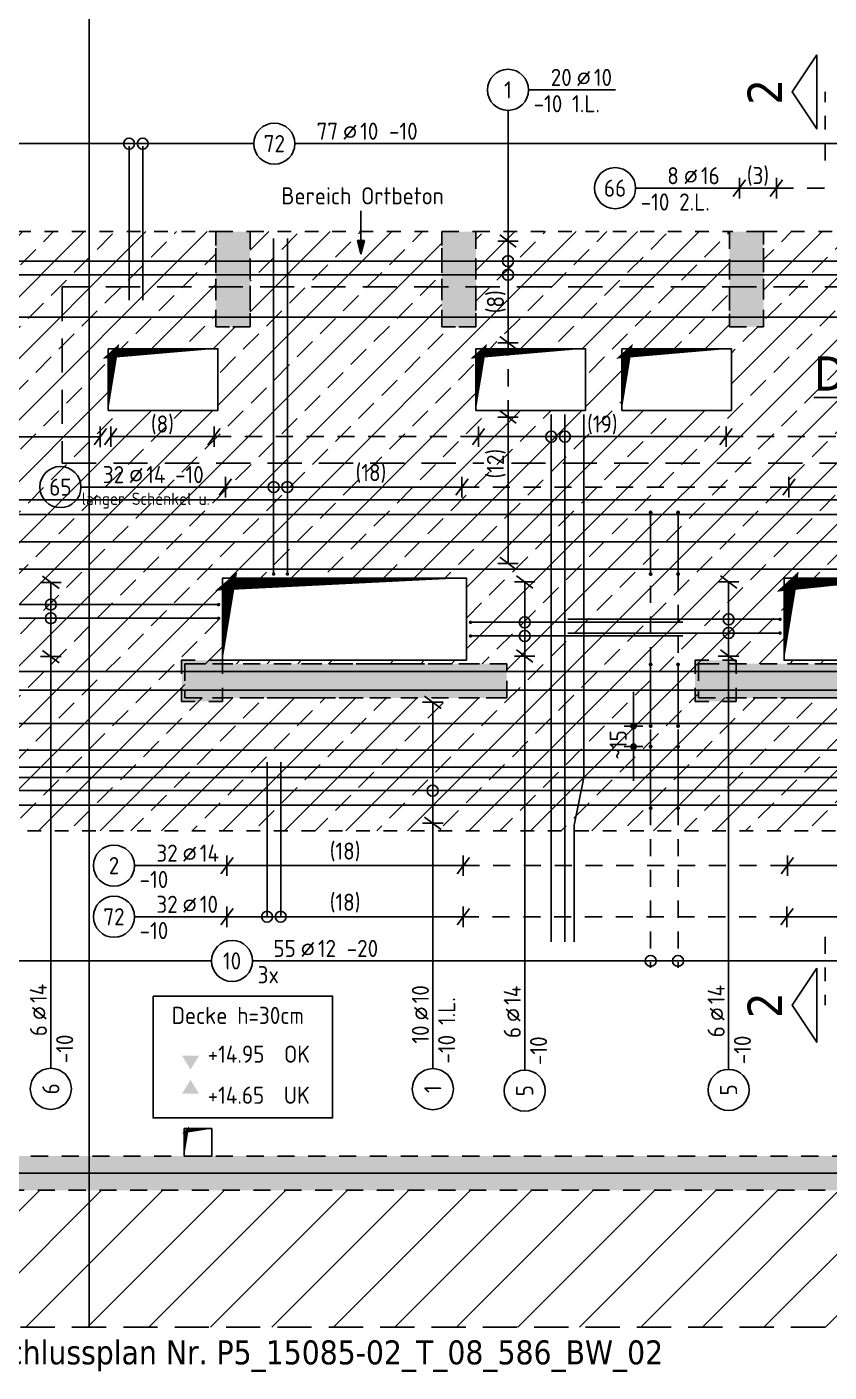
# Model space of a CAD drawing. Extents: x -177 to 93, y -12 to 49.
# Drawn here: x 21.6 to 27.46, y 22 to 31.82 of the extents above; entities that cross this region are included whole.
import ezdxf
from ezdxf.enums import TextEntityAlignment as Align

# ---------------------------------------------------------------- set-up
doc = ezdxf.new("R2010")
doc.units = 0
doc.header["$LTSCALE"] = 0.5
for name, pattern in [('AUSGEZOGEN', [1000.01, 1000, 0.01]), ('DASHED', [0.75, 0.5, -0.25]), ('DOT', [0.175, 0.05, -0.125]), ('PUNKT', [0.175, 0.05, -0.125]), ('STRICHLINIE', [0.75, 0.5, -0.25]), ('STRICHPUNKT2', [0.55, 0.25, -0.125, 0.05, -0.125]), ('VERDECKT', [0.375, 0.25, -0.125])]:
    doc.linetypes.add(name, pattern=pattern)
for name, color, linetype in [('ACHSEN', 7, 'Continuous'), ('BETON', 7, 'Continuous'), ('DETAIL', 7, 'Continuous'), ('DG', 7, 'Continuous'), ('grau_hell', 7, 'Continuous'), ('grau_mittel', 7, 'Continuous'), ('HILFE', 7, 'Continuous'), ('koten', 7, 'Continuous'), ('MASSE', 7, 'Continuous'), ('OBJEKT', 7, 'Continuous'), ('RND', 7, 'Continuous'), ('SCHATTEN', 7, 'Continuous'), ('SCHNITTE', 7, 'Continuous'), ('SCHRAFF', 7, 'Continuous'), ('TEXT', 7, 'Continuous'), ('VERDECKT', 7, 'Continuous')]:
    doc.layers.add(name, color=color, linetype=linetype)
doc.layers.add('NOPLOT', color=7, linetype='Continuous', plot=False)
doc.styles.add('helv', font='tahoma.ttf')
doc.styles.add('txt', font='isocp.shx')
doc.dimstyles.new('DOT_I', dxfattribs={"dimscale": 0.5, "dimtxt": 0.25, "dimasz": 0.25, "dimexe": 0.1, "dimexo": 0.3, "dimgap": 0.1, "dimtad": 1, "dimdec": 3, "dimzin": 3, "dimtxsty": 'txt', "dimblk": 'DOT', "dimblk1": 'DOT', "dimblk2": 'DOT', "dimsah": 1, "dimcen": 0.1, "dimse1": 1, "dimse2": 1, "dimazin": 0, "dimtfac": 1, "dimtdec": 4, "dimtix": 1, "dimtmove": 2, "dimatfit": 3, "dimfxl": 0, "dimtvp": 1, "dimtolj": 1, "dimtzin": 0, "dimarcsym": 0})

# ---------------------------------------------------------------- blocks, each defined once
blk = doc.blocks.new('okrd_o')
at = {"layer": 'koten', "color": 7, "linetype": 'Continuous'}
blk.add_solid([(-0.125, 0.202), (0.125, 0.202), (0, 0)], dxfattribs=at)
at = {"layer": 'koten', "style": 'txt'}
blk.add_attdef('OKRD', (0.25, 0.1), '', height=0.25, dxfattribs=at)
blk = doc.blocks.new('okrd_u')
at = {"layer": 'koten', "color": 7, "linetype": 'Continuous'}
blk.add_solid([(-0.125, -0.202), (0.125, -0.202), (0, 0)], dxfattribs=at)
at = {"layer": 'koten', "style": 'txt'}
blk.add_attdef('OKRD', (0.25, -0.35), '', height=0.25, dxfattribs=at)
blk = doc.blocks.new('lei_gre')
at = {"layer": 'RND', "color": 7, "linetype": 'Continuous'}
for p, q in [((-0.09, -0.12), (0.09, 0.12)), ((0, 0.15), (0, -0.15))]:
    blk.add_line(p, q, dxfattribs=at)
blk = doc.blocks.new('RND_LEI')
at = {"layer": 'RND', "color": 7, "linetype": 'Continuous'}
blk.add_line((1.022, 0.066), (1.19, 0.27), dxfattribs=at)
for centre, radius in [((0, 0), 0.3), ((1.106, 0.168), 0.075)]:
    blk.add_circle(centre, radius, dxfattribs=at)
at = {"layer": 'RND', "color": 7, "linetype": 'Continuous', "style": 'txt'}
blk.add_attdef('ANZ', text='', height=0.25, dxfattribs=at).set_placement((0.931, 0.057), align=Align.RIGHT)
for tag, p in [('DUM', (1.253, 0.057)), ('ABSTD', (1.674, 0.057)), ('POSTXT', (0.374, -0.327))]:
    blk.add_attdef(tag, p, '', height=0.25, dxfattribs=at)
blk.add_attdef('POSL', text='', height=0.25, dxfattribs=at).set_placement((0, 0), align=Align.MIDDLE)
blk = doc.blocks.new('DOT')
at = {"layer": 'MASSE', "color": 7, "linetype": 'Continuous'}
for p, q in [((0, 0), (-1, 0)), ((0, 0.54), (0, -0.54))]:
    blk.add_line(p, q, dxfattribs=at)
at = {"layer": 'MASSE', "color": 7, "linetype": 'Continuous', "const_width": 0.2}
blk.add_lwpolyline([(-0.1, 0, 1), (0.1, 0, 1)], format="xyb", close=True, dxfattribs=at)
blk = doc.blocks.new('*D58')
at = {"layer": 'Defpoints', "color": 0, "linetype": 'AUSGEZOGEN', "transparency": 16777216}
for p in [(26.0301, 26.7162), (26.0301, 26.7162), (26.0301, 26.5662)]:
    blk.add_point(p, dxfattribs=at)
at = {"layer": 'MASSE', "color": 0, "linetype": 'AUSGEZOGEN', "lineweight": -2, "transparency": 16777216}
for p, q in [((26.0301, 26.8412), (26.0301, 26.9662)), ((26.0301, 26.5662), (26.0301, 26.7162)), ((26.0301, 26.4412), (26.0301, 26.3162))]:
    blk.add_line(p, q, dxfattribs=at)
at = {"layer": 'MASSE', "color": 0, "linetype": 'AUSGEZOGEN', "lineweight": -2, "transparency": 16777216, "xscale": 0.125, "yscale": 0.125, "zscale": 0.125}
for p, rotation in [((26.0301, 26.7162), 270), ((26.0301, 26.5662), 90)]:
    blk.add_blockref('DOT', p, dxfattribs=dict(at, rotation=rotation))
at = {"layer": 'MASSE', "color": 0, "linetype": 'AUSGEZOGEN', "transparency": 16777216, "insert": (25.9176, 26.5788), "char_height": 0.125, "attachment_point": 5, "rotation": 90, "style": 'txt'}
blk.add_mtext('\\A1;~15', dxfattribs=at)
blk = doc.blocks.new('SCHN-1')
at = {"layer": 'SCHNITTE', "color": 5, "linetype": 'Continuous'}
blk.add_lwpolyline([(0.54, 0.125), (0, 0.485), (-0.54, 0.125)], close=True, dxfattribs=at)
at = {"layer": 'SCHNITTE', "color": 6, "linetype": 'Continuous', "style": 'helv'}
blk.add_attdef('SCHN-1', text='', height=0.5, dxfattribs=at).set_placement((0, 0.635), align=Align.CENTER)
blk = doc.blocks.new('Pfeillinie')
at = {"layer": 'TEXT', "linetype": 'Continuous'}
blk.add_hatch(color=7, dxfattribs=at).paths.add_polyline_path([(0, 0), (-0.8, 0.2), (-0.8, 0), (-0.8, -0.2)])
at = {"layer": 'TEXT', "color": 7, "linetype": 'Continuous'}
for p, q in [((-0.8, 0), (-0.8, 0.2)), ((-0.8, 0.2), (0, 0)), ((-0.8, 0), (-0.8, -0.2)), ((-0.8, -0.2), (0, 0))]:
    blk.add_line(p, q, dxfattribs=at)

msp = doc.modelspace()

# ---------------------------------------------------------------- hatches: boundary and pattern name
at = {"layer": 'DG', "linetype": 'AUSGEZOGEN'}
h = msp.add_hatch(dxfattribs=at)
h.set_pattern_fill('DOTS', scale=0.8, double=1)
h.set_pattern_definition([(0, (-74.13047, 77.732794), (0.025, 0.05), [0, -0.05])])
h.paths.add_polyline_path([(34.2295, 23.5763), (34.2295, 25.5513), (36.9295, 25.5513), (36.9295, 25.0863), (37.1795, 25.0863), (37.1795, 25.8013), (33.9795, 25.8013), (33.9795, 23.3263), (37.1795, 23.3263), (37.1795, 24.0363), (36.9295, 24.0363), (36.9295, 23.5763)], flags=17)
h.paths.add_polyline_path([(31.0795, 27.1963), (31.0795, 26.8963), (31.3795, 26.8963), (31.3795, 27.1963)], flags=17)
h.paths.add_polyline_path([(26.7795, 27.1963), (26.4795, 27.1963), (26.4795, 26.8963), (26.7795, 26.8963)], flags=17)
h.paths.add_polyline_path([(23.0295, 27.1963), (22.7295, 27.1963), (22.7295, 26.8963), (23.0295, 26.8963)], flags=17)
h.paths.add_polyline_path([(14.7895, 26.8963), (14.7895, 27.1963), (14.4895, 27.1963), (14.4895, 26.8963)], flags=17)
h.paths.add_polyline_path([(12.2045, 33.9013), (12.2045, 33.6513), (35.8545, 33.6513), (35.8545, 33.9013)])
h.paths.add_polyline_path([(39.4295, 22.3263), (39.6795, 22.3263), (39.6795, 33.9013), (39.4295, 33.9013)])
h.paths.add_polyline_path([(4.4795, 22.3263), (4.6895, 22.3263), (4.6895, 30.7513), (4.4795, 30.7513)])
at = {"layer": 'grau_hell', "linetype": 'AUSGEZOGEN'}
h = msp.add_hatch(dxfattribs=at)
h.set_pattern_fill('ANSI31', color=9, scale=0.1, style=0, double=1)
h.set_pattern_definition([(45, (-9e-14, 40.2461), (-0.2245064, 0.2245064), [])])
h.paths.add_polyline_path([(31.3545, 23.3263), (20.2295, 23.3263), (20.2295, 23.5763), (17.8645, 23.5763), (17.8645, 27.9513), (10.9295, 27.9513), (10.9295, 29.5763), (9.4645, 29.5763), (9.4645, 29.5763), (8.5795, 29.5763), (8.5795, 29.5763), (8.1795, 29.5763), (8.1795, 31.3613), (6.7295, 31.3613), (6.7295, 31.1563), (4.5295, 31.1563), (4.5295, 30.7513), (4.4795, 30.7513), (4.4795, 26.0213), (4.0245, 26.0213), (4.0245, 23.3713), (4.4795, 23.3713), (4.4795, 22.3263), (43.4545, 22.3263), (43.4545, 37.8263), (37.1794, 37.8263), (37.1795, 25.8013), (36.9295, 25.8012), (36.9294, 23.5763), (34.2295, 23.5763), (34.2295, 23.3263)])
at = {"layer": 'grau_mittel'}
h = msp.add_hatch(color=61, dxfattribs=at)
h.paths.add_polyline_path([(43.4545, 37.8263), (36.9295, 37.8263), (36.9295, 29.5763), (37.9945, 29.5763), (37.9945, 29.8263), (37.1795, 29.8263), (37.1795, 37.5263), (39.4295, 37.5263), (39.4295, 29.8263), (39.2795, 29.8263), (39.2795, 29.5763), (39.6795, 29.5763), (39.6795, 37.5263), (43.1545, 37.5263), (43.1545, 32.5113), (43.4545, 32.5113)])
h.paths.add_polyline_path([(43.4545, 32.5113), (43.1545, 32.5113), (43.1545, 30.6413), (43.4545, 30.6413)], flags=17)
h.paths.add_polyline_path([(43.4545, 30.6413), (43.1545, 30.6413), (43.1545, 29.5763), (43.4545, 29.5763)])
h.paths.add_polyline_path([(43.1545, 29.5763), (43.1545, 29.8263), (39.6795, 29.8263), (39.6795, 29.5763)])
h.paths.add_polyline_path([(39.2795, 29.5763), (39.2795, 29.8263), (38.3945, 29.8263), (38.3945, 29.5763)], flags=17)
h.paths.add_polyline_path([(38.3945, 29.8263), (38.1945, 29.8263), (38.1945, 29.5763), (38.3945, 29.5763)], flags=17)
h.paths.add_polyline_path([(43.4545, 29.5763), (43.1545, 29.5763), (43.1545, 23.6013), (43.4545, 23.6013)])
h.paths.add_polyline_path([(43.1545, 23.3013), (43.4545, 23.3013), (43.4545, 23.6013), (43.1545, 23.6013)])
h.paths.add_polyline_path([(4.7545, 25.7212), (4.6895, 25.7212), (4.4045, 25.7212), (4.4045, 23.6712), (4.6895, 23.6712), (4.7545, 23.6712)])
h.paths.add_polyline_path([(4.6895, 37.5263), (8.1795, 37.5263), (8.1795, 29.5763), (8.5795, 29.5763), (8.5795, 29.8263), (8.4295, 29.8263), (8.4295, 37.5263), (10.6795, 37.5263), (10.6795, 29.8263), (9.9145, 29.8263), (9.9145, 29.5763), (10.9295, 29.5763), (10.9295, 37.8263), (4.5295, 37.8263), (4.5295, 30.7513), (4.4795, 30.7513), (4.4795, 26.0212), (4.0245, 26.0212), (4.0245, 25.7212), (4.6895, 25.7212)])
h.paths.add_polyline_path([(4.7545, 29.8263), (4.7545, 29.5763), (8.1795, 29.5763), (8.1795, 29.8263)], flags=17)
h.paths.add_polyline_path([(8.5795, 29.8263), (8.5795, 29.5763), (9.4645, 29.5763), (9.4645, 29.8263)], flags=17)
h.paths.add_polyline_path([(9.4645, 29.8263), (9.4645, 29.5763), (9.7145, 29.5763), (9.7145, 29.8263)], flags=17)
h.paths.add_polyline_path([(10.9295, 29.5763), (10.6795, 29.5763), (10.6795, 27.9513), (10.9295, 27.9513)], flags=17)
h.paths.add_polyline_path([(8.1795, 27.9513), (8.1795, 23.3263), (8.5795, 23.3263), (8.5795, 23.5763), (8.4295, 23.5763), (8.4295, 27.7013), (14.5145, 27.7013), (14.5145, 27.3463), (14.7645, 27.3463), (14.7645, 27.7013), (15.8245, 27.7013), (15.8245, 27.9513)])
h.paths.add_polyline_path([(9.5895, 23.3263), (9.5895, 23.5763), (8.5795, 23.5763), (8.5795, 23.3263)], flags=17)
h.paths.add_polyline_path([(9.5895, 23.3263), (9.7895, 23.3263), (9.7895, 23.5763), (9.5895, 23.5763)])
h.paths.add_polyline_path([(9.9895, 23.5763), (9.9895, 23.3263), (12.9045, 23.3263), (12.9045, 23.5763)], flags=16)
h.paths.add_polyline_path([(13.1045, 23.5763), (13.1045, 23.3263), (13.3545, 23.3263), (13.3545, 23.5763)], flags=16)
h.paths.add_polyline_path([(13.3545, 23.5763), (13.3545, 23.3263), (14.3645, 23.3263), (14.3645, 23.5763)], flags=16)
h.paths.add_polyline_path([(14.5145, 23.5763), (14.3645, 23.5763), (14.3645, 23.3263), (14.9145, 23.3263), (14.9145, 23.5763), (14.7645, 23.5763), (14.7645, 26.2613), (16.1245, 26.2613), (16.1245, 26.5113), (14.7645, 26.5113), (14.7645, 27.1963), (14.5145, 27.1963)])
h.paths.add_polyline_path([(14.9145, 23.5763), (14.9145, 23.3263), (15.9245, 23.3263), (15.9245, 23.5763)], flags=16)
h.paths.add_polyline_path([(15.9245, 23.3263), (16.1745, 23.3263), (16.1745, 23.5763), (15.9245, 23.5763)])
h.paths.add_polyline_path([(16.5795, 27.7013), (16.5795, 27.9513), (16.2245, 27.9513), (16.2245, 27.7013)])
h.paths.add_polyline_path([(17.4645, 27.7013), (17.4645, 27.9513), (16.5795, 27.9513), (16.5795, 27.7013)])
h.paths.add_polyline_path([(18.7795, 27.7013), (18.7795, 23.5763), (16.3745, 23.5763), (16.3745, 23.3263), (20.5295, 23.3263), (20.5295, 23.5763), (19.0295, 23.5763), (19.0295, 27.7013), (19.9795, 27.7013), (19.9795, 26.9213), (21.3545, 26.9213), (21.3545, 27.1713), (20.2295, 27.1713), (20.2295, 27.9513), (17.4645, 27.9513), (17.4645, 27.7013)])
h.paths.add_polyline_path([(16.3245, 26.5113), (16.3245, 26.2613), (17.8645, 26.2613), (17.8645, 26.5113)])
h.paths.add_polyline_path([(20.7295, 23.5763), (20.7295, 23.3263), (29.9045, 23.3263), (29.9045, 23.5763)])
h.paths.add_polyline_path([(25.1045, 26.9213), (25.1045, 27.1713), (22.7545, 27.1713), (22.7545, 26.9213)])
h.paths.add_polyline_path([(28.6545, 26.9213), (28.6545, 27.1713), (26.5045, 27.1713), (26.5045, 26.9213)])
h.paths.add_polyline_path([(30.0545, 27.1713), (30.0545, 26.9213), (31.3545, 26.9213), (31.3545, 27.7013), (32.7345, 27.7013), (32.7345, 27.9513), (31.1045, 27.9513), (31.1045, 27.1713)])
h.paths.add_polyline_path([(31.3545, 25.3513), (31.1045, 25.3513), (31.1045, 23.5763), (30.1045, 23.5763), (30.1045, 23.3263), (31.5045, 23.3263), (31.5045, 23.5763), (31.3545, 23.5763)])
h.paths.add_polyline_path([(32.3895, 23.3263), (32.3895, 23.5763), (31.5045, 23.5763), (31.5045, 23.3263)])
h.paths.add_polyline_path([(32.3895, 23.5763), (32.3895, 23.3263), (33.0945, 23.3263), (33.0945, 23.5763)], flags=17)
h.paths.add_polyline_path([(33.6945, 23.5763), (33.6945, 23.3263), (37.1795, 23.3263), (37.1795, 24.0363), (36.9295, 24.0363), (36.9295, 23.5763), (34.2295, 23.5763), (34.2295, 25.5513), (36.9295, 25.5513), (36.9295, 25.0863), (37.1795, 25.0863), (37.1795, 25.3363), (37.0995, 25.3363), (37.0995, 25.4863), (37.1795, 25.4863), (37.1795, 25.951), (36.9295, 25.951), (36.9295, 25.8013), (32.3895, 25.8013), (32.3895, 25.5513), (33.9795, 25.5513), (33.9795, 23.5763)])
h.paths.add_polyline_path([(36.9295, 25.0863), (36.9295, 24.0363), (37.1795, 24.0363), (37.1795, 25.0863)], flags=17)
h.paths.add_polyline_path([(36.9295, 25.951), (37.1795, 25.951), (37.1795, 26.836), (36.9295, 26.836)])
h.paths.add_polyline_path([(37.1795, 27.1013), (36.9295, 27.1013), (36.9295, 26.836), (37.1795, 26.836)])
h.paths.add_polyline_path([(36.6295, 27.9513), (36.6295, 27.7013), (37.1795, 27.7013), (37.1795, 27.9513)])
h.paths.add_polyline_path([(36.0294, 27.7013), (36.0294, 27.9513), (33.3345, 27.9513), (33.3345, 27.7013)])
h.paths.add_polyline_path([(32.3895, 25.5513), (32.3895, 25.8013), (31.5045, 25.8013), (31.5045, 25.5513)])
h.paths.add_polyline_path([(31.5045, 25.5513), (31.5045, 25.8013), (31.3545, 25.8013), (31.3545, 26.7213), (31.1045, 26.7213), (31.1045, 25.5513)])
h.paths.add_polyline_path([(37.1795, 29.5763), (36.9295, 29.5763), (36.9295, 28.5013), (37.1795, 28.5013)])
h.paths.add_polyline_path([(34.2295, 29.6313), (34.4795, 29.6313), (34.4795, 30.3263), (34.2295, 30.3263)])
h.paths.add_polyline_path([(32.3795, 30.3263), (32.1295, 30.3263), (32.1295, 29.6313), (32.3795, 29.6313)])
h.paths.add_polyline_path([(30.4795, 30.2263), (30.4795, 29.6313), (30.7295, 29.6313), (30.7295, 30.4763), (29.7045, 30.4763), (29.7045, 32.1213), (29.4045, 32.1213), (29.4045, 30.4763), (28.3795, 30.4763), (28.3795, 29.6313), (28.6295, 29.6313), (28.6295, 30.2263)])
h.paths.add_polyline_path([(29.4045, 32.3213), (29.7045, 32.3213), (29.7045, 35.4713), (29.4045, 35.4713)])
h.paths.add_polyline_path([(29.7045, 36.3663), (29.4045, 36.3663), (29.4045, 35.6713), (29.7045, 35.6713)])
h.paths.add_polyline_path([(29.7045, 36.3663), (29.7045, 36.3763), (29.4045, 36.3763), (29.4045, 36.3663)])
h.paths.add_polyline_path([(29.7045, 37.1763), (29.7045, 37.3763), (29.4045, 37.3763), (29.4045, 37.1763)])
h.paths.add_polyline_path([(29.4045, 37.3763), (29.7045, 37.3763), (29.7045, 37.8263), (29.4045, 37.8263)])
h.paths.add_polyline_path([(29.7045, 37.8263), (29.7045, 37.5263), (36.9295, 37.5263), (36.9295, 37.8263)])
h.paths.add_polyline_path([(22.2045, 37.8263), (22.2045, 37.5263), (29.4045, 37.5263), (29.4045, 37.8263)])
h.paths.add_polyline_path([(21.9045, 37.8263), (21.9045, 37.5263), (22.2045, 37.5263), (22.2045, 37.8263)])
h.paths.add_polyline_path([(14.7045, 37.8263), (14.7045, 37.5263), (21.9045, 37.5263), (21.9045, 37.8263)])
h.paths.add_polyline_path([(14.7045, 37.8263), (14.4045, 37.8263), (14.4045, 37.5263), (14.7045, 37.5263)])
h.paths.add_polyline_path([(10.9295, 37.8263), (10.9295, 37.5263), (14.4045, 37.5263), (14.4045, 37.8263)])
h.paths.add_polyline_path([(13.6295, 30.3263), (13.3795, 30.3263), (13.3795, 29.6313), (13.6295, 29.6313)])
h.paths.add_polyline_path([(15.7295, 30.3263), (15.4795, 30.3263), (15.4795, 29.6313), (15.7295, 29.6313)])
h.paths.add_polyline_path([(17.3795, 30.3263), (17.1295, 30.3263), (17.1295, 29.6313), (17.3795, 29.6313)])
h.paths.add_polyline_path([(19.4795, 30.3263), (19.2295, 30.3263), (19.2295, 29.6313), (19.4795, 29.6313)])
h.paths.add_polyline_path([(20.8795, 29.6313), (21.1295, 29.6313), (21.1295, 30.3263), (20.8795, 30.3263)])
h.paths.add_polyline_path([(22.9795, 29.6313), (23.2295, 29.6313), (23.2295, 30.3263), (22.9795, 30.3263)])
h.paths.add_polyline_path([(24.8795, 30.3263), (24.6295, 30.3263), (24.6295, 29.6313), (24.8795, 29.6313)])
h.paths.add_polyline_path([(26.7295, 29.6313), (26.9795, 29.6313), (26.9795, 30.3263), (26.7295, 30.3263)])
h.paths.add_polyline_path([(43.1545, 22.3263), (43.4545, 22.3263), (43.4545, 23.3013), (43.1545, 23.3013)])
h.paths.add_polyline_path([(4.4795, 22.3263), (4.6895, 22.3263), (4.6895, 23.6712), (4.0245, 23.6712), (4.0245, 23.3712), (4.4795, 23.3712)])
at = {"layer": 'SCHRAFF', "linetype": 'DOT', "transparency": 33554687}
h = msp.add_hatch(dxfattribs=at)
h.set_pattern_fill('ANSI33', color=21, scale=0.05, double=1)
h.set_pattern_definition([(45, (0, -37.49195), (-0.2245064, 0.2245064), []), (45, (0.2245, -37.49195), (-0.2245064, 0.2245064), [0.15875, -0.079375])])
h.paths.add_polyline_path([(25.1045, 27.1713), (25.1045, 26.9213), (22.7545, 26.9213), (22.7545, 27.1713)], flags=16)
h.paths.add_polyline_path([(26.5045, 27.1713), (28.6545, 27.1713), (28.6545, 26.9213), (26.5045, 26.9213)], flags=16)
h.paths.add_polyline_path([(22.1945, 29.0213), (22.1945, 29.4713), (22.9945, 29.4713), (22.9945, 29.0213)])
h.paths.add_polyline_path([(25.9445, 29.0213), (25.9445, 29.4713), (26.7445, 29.4713), (26.7445, 29.0213)])
h.paths.add_polyline_path([(29.6895, 29.0213), (29.6895, 29.4713), (30.4895, 29.4713), (30.4895, 29.0213)])
h.paths.add_polyline_path([(32.3795, 29.4713), (33.1795, 29.4713), (33.1795, 29.0213), (32.3795, 29.0213)])
h.paths.add_polyline_path([(33.4445, 29.0213), (33.4445, 29.4713), (34.2445, 29.4713), (34.2445, 29.0213)])
h.paths.add_polyline_path([(23.0295, 27.1963), (23.0295, 27.7963), (24.8095, 27.7963), (24.8095, 27.1963)])
h.paths.add_polyline_path([(24.8795, 29.0213), (24.8795, 29.4713), (25.6795, 29.4713), (25.6795, 29.0213)])
h.paths.add_polyline_path([(27.1295, 27.1963), (27.1295, 27.7963), (28.0295, 27.7963), (28.0295, 27.1963)])
h.paths.add_polyline_path([(28.6295, 29.0213), (28.6295, 29.4713), (29.4295, 29.4713), (29.4295, 29.0213)])
h.paths.add_polyline_path([(30.5795, 27.1963), (30.5795, 27.6963), (31.0795, 27.6963), (31.0795, 27.1963)])
h.paths.add_polyline_path([(36.1295, 29.4713), (36.9295, 29.4713), (36.9295, 30.3263), (34.4795, 30.3263), (34.4795, 29.6313), (34.2295, 29.6313), (34.2295, 30.3263), (32.3795, 30.3263), (32.3795, 29.6313), (32.1295, 29.6313), (32.1295, 30.3263), (30.7295, 30.3263), (30.7295, 29.6313), (30.4795, 29.6313), (30.4795, 30.2263), (28.6295, 30.2263), (28.6295, 29.6313), (28.3795, 29.6313), (28.3795, 30.3263), (26.9795, 30.3263), (26.9795, 29.6313), (26.7295, 29.6313), (26.7295, 30.3263), (24.8795, 30.3263), (24.8795, 29.6313), (24.6295, 29.6313), (24.6295, 30.3263), (23.2295, 30.3263), (23.2295, 29.6313), (22.9795, 29.6313), (22.9795, 30.3263), (21.1295, 30.3263), (21.1295, 29.6313), (20.8795, 29.6313), (20.8795, 27.7963), (20.2295, 27.7963), (20.2295, 27.1713), (21.3545, 27.1713), (21.3545, 26.9213), (20.2295, 26.9213), (20.2295, 25.9513), (31.1045, 25.9513), (31.1045, 26.9213), (30.0545, 26.9213), (30.0545, 27.1713), (31.1045, 27.1713), (31.1045, 27.9513), (36.9295, 27.9513), (36.9295, 29.0213), (36.1295, 29.0213)])

# ---------------------------------------------------------------- linework, layer by layer
at = {"layer": 'ACHSEN', "color": 140, "linetype": 'AUSGEZOGEN'}
for p, q in [((22.0545, 39.8263), (22.0545, 22.3263)), ((43.4545, 29.7013), (2.2545, 29.7013)), ((43.4545, 23.4513), (2.2545, 23.4513))]:
    msp.add_line(p, q, dxfattribs=at)
at = {"layer": 'BETON', "color": 6, "linetype": 'AUSGEZOGEN'}
for points in [[(22.1945, 29.4713), (22.9945, 29.4713), (22.9945, 29.0213), (22.1945, 29.0213)], [(24.8795, 29.0213), (25.6795, 29.0213), (25.6795, 29.4713), (24.8795, 29.4713)], [(25.9445, 29.4713), (26.7445, 29.4713), (26.7445, 29.0213), (25.9445, 29.0213)], [(24.8095, 27.1963), (23.0295, 27.1963), (23.0295, 27.7963), (24.8095, 27.7963)], [(28.0295, 27.1963), (27.1295, 27.1963), (27.1295, 27.7963), (28.0295, 27.7963)], [(22.7495, 23.7763), (22.9495, 23.7763), (22.9495, 23.5763), (22.7495, 23.5763)]]:
    msp.add_lwpolyline(points, close=True, dxfattribs=at)
at = {"layer": 'DETAIL', "color": 102, "linetype": 'STRICHLINIE'}
msp.add_lwpolyline([(25.1381, 28.6351), (37.4276, 28.6351), (37.4276, 29.9222), (21.8569, 29.9222), (21.8569, 28.6351), (24.9374, 28.6351)], dxfattribs=at)
at = {"layer": 'DG', "color": 7, "linetype": 'PUNKT', "lineweight": -2}
for points in [[(22.7295, 27.1963), (23.0295, 27.1963), (23.0295, 26.8963), (22.7295, 26.8963)], [(26.4795, 27.1963), (26.7795, 27.1963), (26.7795, 26.8963), (26.4795, 26.8963)]]:
    msp.add_lwpolyline(points, close=True, dxfattribs=at)
at = {"layer": 'HILFE', "color": 102, "linetype": 'DASHED'}
msp.add_line((43.5545, 22.3263), (2.7545, 22.3263), dxfattribs=at)
at = {"layer": 'HILFE', "color": 21, "linetype": 'DOT'}
for points in [[(21.3545, 27.1713), (20.2295, 27.1713), (20.2295, 27.7963), (20.8795, 27.7963), (20.8795, 29.6313), (21.1295, 29.6313), (21.1295, 30.3263), (22.9795, 30.3263), (22.9795, 29.6313), (23.2295, 29.6313), (23.2295, 30.3263), (24.6295, 30.3263), (24.6295, 29.6313), (24.8795, 29.6313), (24.8795, 30.3263), (26.7295, 30.3263), (26.7295, 29.6313), (26.9795, 29.6313), (26.9795, 30.3263), (28.3795, 30.3263)], [(31.1045, 25.9513), (20.2295, 25.9513), (20.2295, 26.9213), (21.3545, 26.9213), (21.3545, 27.1713)]]:
    msp.add_lwpolyline(points, dxfattribs=at)
at = {"layer": 'HILFE', "color": 171, "linetype": 'DOT'}
for points in [[(22.7545, 27.1713), (22.7545, 26.9213), (25.1045, 26.9213), (25.1045, 27.1713)], [(25.1045, 27.1713), (22.7545, 27.1713)], [(26.5045, 27.1713), (26.5045, 26.9213), (28.6545, 26.9213), (28.6545, 27.1713)], [(28.6545, 27.1713), (26.5045, 27.1713)]]:
    msp.add_lwpolyline(points, dxfattribs=at)
at = {"layer": 'NOPLOT', "color": 191, "linetype": 'Continuous'}
for points in [[(25.6666, 28.9913), (25.6666, 26.3413), (25.5966, 25.9913), (25.5966, 25.1413)], [(32.2295, 28.3676), (21.3295, 28.3676), (20.9295, 28.4476), (19.2295, 28.4476)], [(20.2295, 26.4152), (30.9795, 26.4152), (31.3295, 26.4852), (32.2295, 26.4852)]]:
    msp.add_lwpolyline(points, dxfattribs=at)
at = {"layer": 'OBJEKT', "color": 1, "linetype": 'AUSGEZOGEN'}
msp.add_lwpolyline([(22.521, 24.7441), (23.8328, 24.7441), (23.8328, 23.855), (22.521, 23.855)], close=True, dxfattribs=at)
at = {"layer": 'RND', "color": 7, "linetype": 'AUSGEZOGEN'}
for p, q in [((25.2633, 31.3615), (25.897, 31.3615)), ((25.1133, 30.2568), (25.1133, 31.2115)), ((20.9257, 30.969), (23.257, 30.969)), ((23.557, 30.969), (28.5724, 30.969)), ((26.0451, 30.6437), (26.6615, 30.6437)), ((26.6615, 30.6437), (26.8032, 30.6437)), ((26.8032, 30.6437), (27.0733, 30.6437)), ((25.1133, 29.5145), (25.1133, 30.2568)), ((25.1133, 27.9032), (25.1133, 28.9717)), ((22.1359, 28.8286), (20.941, 28.8286)), ((22.2122, 28.8293), (22.9673, 28.8293)), ((24.8978, 28.8293), (26.7061, 28.8293)), ((23.0499, 28.461), (21.995, 28.461)), ((21.995, 28.461), (22.8989, 28.461)), ((23.0499, 28.461), (24.777, 28.461)), ((27.165, 28.461), (27.9885, 28.461)), ((21.775, 27.7645), (21.775, 27.2232)), ((25.2353, 27.7684), (25.2353, 27.2268)), ((26.7241, 27.7684), (26.7241, 27.2268)), ((21.775, 27.2232), (21.775, 24.2171)), ((25.2353, 27.2268), (25.2353, 24.2037)), ((26.7241, 27.2268), (26.7241, 24.2092)), ((24.5644, 26.8894), (24.5644, 26.0063)), ((21.775, 24.2171), (21.775, 26.4486)), ((25.2353, 24.2037), (25.2353, 26.4426)), ((26.7241, 24.2092), (26.7241, 26.4426)), ((24.5644, 26.0063), (24.5644, 25.1799)), ((23.061, 25.6971), (22.386, 25.6971)), ((22.386, 25.6971), (23.2756, 25.6971)), ((24.7864, 25.6971), (23.061, 25.6971)), ((28.0084, 25.6971), (27.154, 25.6971)), ((23.0605, 25.3235), (22.386, 25.3235)), ((22.386, 25.3235), (22.9886, 25.3235)), ((24.7868, 25.3235), (23.0605, 25.3235)), ((28.0064, 25.3235), (27.1504, 25.3235)), ((24.5644, 24.2149), (24.5644, 25.1799)), ((20.2872, 25.0011), (22.9482, 25.0011)), ((23.2482, 25.0011), (31.0379, 25.0011))]:
    msp.add_line(p, q, dxfattribs=at)
at = {"layer": 'RND', "color": 102, "linetype": 'VERDECKT'}
for p, q in [((22.3464, 30.8263), (22.3464, 31.019)), ((22.4464, 30.8263), (22.4464, 31.019)), ((26.1549, 27.1662), (26.1549, 27.8262)), ((26.3549, 27.8262), (26.3549, 27.1662)), ((26.1549, 26.5662), (26.1549, 26.7162)), ((26.3549, 26.5662), (26.3549, 26.7162)), ((26.1549, 26.1162), (26.1549, 24.9511)), ((26.3549, 26.1162), (26.3549, 24.9511)), ((23.3538, 25.4513), (23.3538, 25.2735)), ((23.4538, 25.4513), (23.4538, 25.2735))]:
    msp.add_line(p, q, dxfattribs=at)
at = {"layer": 'RND', "color": 7, "linetype": 'VERDECKT'}
for p, q in [((27.0733, 30.6437), (28.0867, 30.6437)), ((25.1133, 28.9717), (25.1133, 29.5145)), ((22.9673, 28.8293), (24.8978, 28.8293)), ((26.7061, 28.8293), (28.6457, 28.8293)), ((24.777, 28.461), (27.165, 28.461)), ((27.154, 25.6971), (24.7864, 25.6971)), ((27.1504, 25.3235), (24.7868, 25.3235))]:
    msp.add_line(p, q, dxfattribs=at)
at = {"layer": 'RND', "color": 1, "linetype": 'AUSGEZOGEN'}
for points in [[(22.3464, 29.8263), (22.3464, 30.8263)], [(22.4464, 29.8263), (22.4464, 30.8263)], [(23.4021, 27.8263), (23.4021, 30.2763)], [(23.5021, 27.8263), (23.5021, 30.2763)], [(20.9295, 30.1112), (31.9795, 30.1112)], [(20.9295, 30.0112), (31.9795, 30.0112)], [(25.4288, 25.1413), (25.4288, 28.9913)], [(25.5288, 25.1413), (25.5288, 28.9913)], [(19.2295, 28.2613), (32.2295, 28.2613)], [(26.1549, 27.8262), (26.1549, 28.2762)], [(26.3549, 27.8262), (26.3549, 28.2762)], [(19.2295, 28.0613), (32.2295, 28.0613)], [(19.2295, 27.8613), (32.2295, 27.8613)], [(22.9995, 27.6033), (20.2495, 27.6033)], [(22.9995, 27.5033), (20.2495, 27.5033)], [(24.8395, 27.4737), (26.3895, 27.4737)], [(27.0995, 27.4954), (25.5495, 27.4954)], [(24.8395, 27.3737), (26.3895, 27.3737)], [(27.0995, 27.3954), (25.5495, 27.3954)], [(32.2295, 27.1141), (20.2295, 27.1141)], [(26.1549, 27.1662), (26.1549, 26.7162)], [(26.3549, 27.1662), (26.3549, 26.7162)], [(32.2295, 26.9793), (20.2295, 26.9793)], [(32.2295, 26.7351), (20.2295, 26.7351)], [(32.2295, 26.5396), (20.2295, 26.5396)], [(26.1549, 26.5662), (26.1549, 26.1162)], [(26.3549, 26.5662), (26.3549, 26.1162)], [(23.3538, 25.4513), (23.3538, 26.4513)], [(23.4538, 25.4513), (23.4538, 26.4513)], [(32.2295, 26.3396), (20.2295, 26.3396)], [(20.2295, 26.2445), (31.2795, 26.2445)], [(32.2295, 26.1396), (20.2295, 26.1396)]]:
    msp.add_lwpolyline(points, dxfattribs=at)
at = {"layer": 'RND', "color": 102, "linetype": 'AUSGEZOGEN'}
msp.add_lwpolyline([(24.0397, 30.1613), (24.0397, 30.479)], dxfattribs=at)
at = {"layer": 'RND', "color": 7, "linetype": 'AUSGEZOGEN'}
for points, const_width in [([(26.1479, 28.2762, 1), (26.1619, 28.2762, 1)], 0.014), ([(26.3479, 28.2762, 1), (26.3619, 28.2762, 1)], 0.014), ([(23.4084, 27.8263, -1), (23.3959, 27.8263, -1)], 0.0125), ([(23.5084, 27.8263, -1), (23.4959, 27.8263, -1)], 0.0125), ([(26.1479, 27.8262, 1), (26.1619, 27.8262, 1)], 0.014), ([(26.3479, 27.8262, 1), (26.3619, 27.8262, 1)], 0.014), ([(22.9932, 27.6033, -1), (23.0057, 27.6033, -1)], 0.0125), ([(22.9932, 27.5033, -1), (23.0057, 27.5033, -1)], 0.0125), ([(27.0932, 27.4954, -1), (27.1057, 27.4954, -1)], 0.0125), ([(24.8457, 27.4737, 1), (24.8332, 27.4737, 1)], 0.0125), ([(27.0932, 27.3954, -1), (27.1057, 27.3954, -1)], 0.0125), ([(24.8457, 27.3737, 1), (24.8332, 27.3737, 1)], 0.0125), ([(26.1479, 27.1662, -1), (26.1619, 27.1662, -1)], 0.014), ([(26.3479, 27.1662, -1), (26.3619, 27.1662, -1)], 0.014), ([(26.1479, 26.7162, -1), (26.1619, 26.7162, -1)], 0.014), ([(26.3479, 26.7162, -1), (26.3619, 26.7162, -1)], 0.014), ([(26.1479, 26.5662, -1), (26.1619, 26.5662, -1)], 0.014), ([(26.3479, 26.5662, -1), (26.3619, 26.5662, -1)], 0.014), ([(26.1479, 26.1162, -1), (26.1619, 26.1162, -1)], 0.014), ([(26.3479, 26.1162, -1), (26.3619, 26.1162, -1)], 0.014)]:
    msp.add_lwpolyline(points, format="xyb", close=True, dxfattribs=dict(at, const_width=const_width))
for centre in [(22.3464, 30.969), (22.4464, 30.969), (25.1133, 30.1112), (25.1133, 30.0112), (25.4288, 28.8293), (25.5288, 28.8293), (23.4021, 28.461), (23.5021, 28.461), (21.775, 27.6033), (21.775, 27.5033), (25.2353, 27.4737), (26.7241, 27.4954), (25.2353, 27.3737), (26.7241, 27.3954), (24.5632, 26.2445), (23.3538, 25.3235), (23.4538, 25.3235), (26.1549, 25.0011), (26.3549, 25.0011)]:
    msp.add_circle(centre, 0.04, dxfattribs=at)
at = {"layer": 'SCHATTEN', "color": 1, "linetype": 'AUSGEZOGEN'}
for points in [[(22.1945, 29.0213, 0, 0.0734, 0), (22.231, 29.4683, 0, 0, 0), (22.1959, 29.4368, 0.0689, 0, 0), (22.9945, 29.4713, 0, 0, 0)], [(24.8795, 29.0213, 0, 0.0734, 0), (24.916, 29.4683, 0, 0, 0), (24.8809, 29.4368, 0.0689, 0, 0), (25.6795, 29.4713, 0, 0, 0)], [(25.9445, 29.0213, 0, 0.0734, 0), (25.981, 29.4683, 0, 0, 0), (25.9459, 29.4368, 0.0689, 0, 0), (26.7445, 29.4713, 0, 0, 0)], [(23.0295, 27.1963, 0, 0.0978, 0), (23.0782, 27.7923, 0, 0, 0), (23.0306, 27.7518, 0.089, 0, 0), (24.8095, 27.7963, 0, 0, 0)], [(27.1295, 27.1963, 0, 0.0978, 0), (27.1782, 27.7923, 0, 0, 0), (27.1319, 27.7497, 0.0933, 0, 0), (28.0295, 27.7963, 0, 0, 0)], [(22.9495, 23.7763, 0, 0.0326, 0), (22.7508, 23.76, 0, 0, 0), (22.7657, 23.7749, 0.0326, 0, 0), (22.7495, 23.5763, 0, 0, 0)]]:
    msp.add_lwpolyline(points, format="xyseb", dxfattribs=at)
at = {"layer": 'SCHNITTE', "color": 5, "linetype": 'STRICHPUNKT2'}
for p, q in [((27.4303, 30.8469), (27.4303, 31.3469)), ((27.4303, 25.1774), (27.4303, 24.6774))]:
    msp.add_line(p, q, dxfattribs=at)
at = {"layer": 'VERDECKT', "color": 7, "linetype": 'VERDECKT', "lineweight": -2}
for p, q in [((20.7295, 23.5763), (29.9045, 23.5763)), ((29.9045, 23.3263), (20.7295, 23.3263))]:
    msp.add_line(p, q, dxfattribs=at)
for points in [[(23.2295, 29.6313), (22.9795, 29.6313), (22.9795, 30.3263), (23.2295, 30.3263)], [(24.8795, 29.6313), (24.6295, 29.6313), (24.6295, 30.3263), (24.8795, 30.3263)], [(26.9795, 30.3263), (26.7295, 30.3263), (26.7295, 29.6313), (26.9795, 29.6313)], [(22.7545, 26.9213), (25.1045, 26.9213), (25.1045, 27.1713), (22.7545, 27.1713)], [(26.5045, 26.9213), (28.6545, 26.9213), (28.6545, 27.1713), (26.5045, 27.1713)]]:
    msp.add_lwpolyline(points, close=True, dxfattribs=at)

# ---------------------------------------------------------------- block references
at = {"layer": 'koten', "color": 6, "linetype": 'AUSGEZOGEN', "xscale": 0.5, "yscale": 0.5, "zscale": 0.5}
for name, p, values in [('okrd_o', (22.7952, 24.2079), {'OKRD': '+14.95  OK'}), ('okrd_u', (22.7952, 24.1329), {'OKRD': '+14.65  UK'})]:
    msp.add_blockref(name, p, dxfattribs=at).add_auto_attribs(values)
at = {"layer": 'RND', "color": 7, "linetype": 'AUSGEZOGEN', "xscale": 0.5, "yscale": 0.5, "zscale": 0.5}
for p, values in [((25.1133, 31.3615), {'POSL': '1', 'DUM': '10', 'ANZ': '20', 'POSTXT': '-10 1.L.'}), ((23.407, 30.969), {'POSL': '72', 'DUM': '10', 'ANZ': '77', 'ABSTD': '-10'}), ((25.8951, 30.6437), {'POSL': '66', 'DUM': '16', 'ANZ': '8', 'POSTXT': '-10 2.L.'}), ((21.845, 28.461), {'POSL': '65', 'DUM': '14', 'ANZ': '32', 'ABSTD': '-10'}), ((22.236, 25.6971), {'POSL': '2', 'DUM': '14', 'ANZ': '32', 'POSTXT': '-10'}), ((22.236, 25.3235), {'POSL': '72', 'DUM': '10', 'ANZ': '32', 'POSTXT': '-10'}), ((23.0982, 25.0011), {'POSL': '10', 'DUM': '12', 'ANZ': '55', 'ABSTD': '-20', 'POSTXT': '3x'})]:
    msp.add_blockref('RND_LEI', p, dxfattribs=at).add_auto_attribs(values)
for p in [(26.8032, 30.6437), (27.0733, 30.6437), (22.2122, 28.8293), (22.9673, 28.8293), (24.8978, 28.8293), (26.7061, 28.8293), (23.0499, 28.461), (24.777, 28.461), (27.165, 28.461)]:
    msp.add_blockref('lei_gre', p, dxfattribs=at)
at = {"layer": 'RND', "color": 102, "linetype": 'AUSGEZOGEN', "xscale": 0.125, "yscale": 0.125, "zscale": 0.125, "rotation": 270}
msp.add_blockref('Pfeillinie', (24.0397, 30.1613), dxfattribs=at)
at = {"layer": 'RND', "color": 7, "linetype": 'AUSGEZOGEN', "xscale": 0.5, "yscale": 0.5, "zscale": 0.5}
for p, rotation in [((25.1133, 30.2568), 90), ((25.1133, 29.5145), 90), ((25.1133, 28.9717), 90), ((22.1359, 28.8286), 180), ((25.1133, 27.9032), 90), ((21.775, 27.7645), 270), ((25.2353, 27.7684), 270), ((26.7241, 27.7684), 270), ((21.775, 27.2232), 270), ((25.2353, 27.2268), 270), ((26.7241, 27.2268), 270), ((24.5644, 26.8894), 270), ((24.5644, 26.0063), 270), ((23.061, 25.6971), 180), ((24.7864, 25.6971), 180), ((27.154, 25.6971), 180), ((23.0605, 25.3235), 180), ((24.7868, 25.3235), 180), ((27.1504, 25.3235), 180)]:
    msp.add_blockref('lei_gre', p, dxfattribs=dict(at, rotation=rotation))
at = {"layer": 'RND', "color": 7, "linetype": 'AUSGEZOGEN', "xscale": 0.5, "yscale": 0.5, "zscale": 0.5, "rotation": 90}
for p, values in [((21.775, 24.0671), {'POSL': '6', 'DUM': '14', 'ANZ': '6', 'POSTXT': '-10'}), ((24.5644, 24.0649), {'POSL': '1', 'DUM': '10', 'ANZ': '10', 'POSTXT': '-10 1.L.'}), ((25.2353, 24.0537), {'POSL': '5', 'DUM': '14', 'ANZ': '6', 'POSTXT': '-10'}), ((26.7241, 24.0592), {'POSL': '5', 'DUM': '14', 'ANZ': '6', 'POSTXT': '-10'})]:
    msp.add_blockref('RND_LEI', p, dxfattribs=at).add_auto_attribs(values)
at = {"layer": 'SCHNITTE', "color": 5, "linetype": 'STRICHPUNKT2', "xscale": 0.5, "yscale": 0.5, "zscale": 0.5, "rotation": 90}
for p in [(27.4303, 31.3469), (27.4303, 24.6774)]:
    msp.add_blockref('SCHN-1', p, dxfattribs=at).add_auto_attribs({'SCHN-1': '2'})

# ---------------------------------------------------------------- texts
at = {"layer": 'RND', "color": 7, "linetype": 'AUSGEZOGEN', "style": 'txt'}
for s, p in [('(3)', (26.9383, 30.7362)), ('(8)', (22.5897, 28.9218)), ('(19)', (25.8019, 28.9218)), ('(18)', (24.1124, 28.5676)), ('(18)', (23.9236, 25.8038)), ('(18)', (23.9236, 25.4302))]:
    msp.add_text(s, height=0.125, dxfattribs=at).set_placement(p, align=Align.MIDDLE)
for s, p in [('(8)', (25.0208, 29.8142)), ('(12)', (25.0208, 28.632))]:
    msp.add_text(s, height=0.125, rotation=90, dxfattribs=at).set_placement(p, align=Align.MIDDLE)
at = {"layer": 'TEXT', "color": 7, "linetype": 'AUSGEZOGEN', "style": 'txt'}
msp.add_text('Bereich Ortbeton', height=0.125, dxfattribs=at).set_placement((23.4582, 30.5252))
at = {"layer": 'TEXT', "color": 6, "linetype": 'AUSGEZOGEN', "style": 'helv'}
msp.add_text('%%UD2', height=0.25, dxfattribs=at).set_placement((27.3476, 29.1653))
at = {"layer": 'TEXT', "color": 102, "linetype": 'AUSGEZOGEN', "style": 'txt'}
msp.add_text('langer Schenkel u.', height=0.09, dxfattribs=at).set_placement((22.0003, 28.3308))
at = {"layer": 'TEXT', "color": 1, "linetype": 'AUSGEZOGEN'}
for s, height, style, p in [('Decke h=30cm', 0.125, 'txt', (22.6571, 24.5409)), ('Anschlussplan Nr. P5_15085-02_T_08_586_BW_02', 0.175, 'helv', (21.0762, 22.0554))]:
    msp.add_text(s, height=height, dxfattribs=dict(at, style=style)).set_placement(p)

# ---------------------------------------------------------------- dimensions: what is measured, and where the dimension line sits
at = {"layer": 'MASSE', "color": 7, "linetype": 'AUSGEZOGEN'}
dim = msp.add_linear_dim(base=(26.0301, 26.7162), p1=(26.0301, 26.5662), p2=(26.0301, 26.7162), angle=90, text='~<>', dimstyle='DOT_I', override={"dimdec": 0, "dimlfac": 100}, dxfattribs=at)
dim.commit()
dim.dimension.update_dxf_attribs({"geometry": '*D58', "text_midpoint": (25.9176, 26.5788), "dimtype": 160})

doc.saveas('drawing.dxf')
